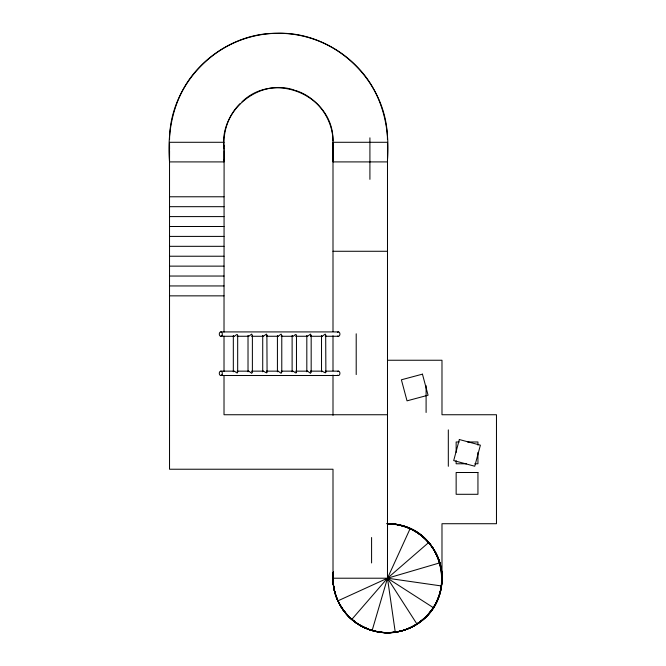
<?xml version="1.0" encoding="UTF-8"?>
<svg xmlns="http://www.w3.org/2000/svg" width="666" height="666" viewBox="0 0 666 666"><rect width="100%" height="100%" fill="white"/><g stroke="black" fill="none" stroke-linecap="round" stroke-linejoin="round"><path stroke-width="1" d="M371.786 630.386C349.309 623.925 332.617 601.656 333.017 578.196L333 469.23L169.53 469.23L169.53 161.905C166.558 127.73 175.266 91.284 200.15 66.55C220.354 45.479 249.317 33.192 278.513 33.308C307.7 33.192 336.663 45.479 356.868 66.55C381.168 90.792 390.309 126.324 387.487 159.882L387.487 578.213L395.246 632.142L395.787 632.067M224.101 150.666L224.017 332.034M372.136 630.494L387.487 578.213L387.52 523.717C447.227 523.351 462.887 608.116 406.984 629.095M169.53 159.882L169.53 160.914L169.572 150.666M224.017 160.914L224.026 159.882M387.487 160.914L387.487 142.291L333 142.291C333.316 119.389 317.515 97.444 295.679 90.534M237.446 336.18L237.679 335.556L237.679 371.861L237.421 371.228M252.089 336.213L252.381 335.556L252.381 371.861L252.089 371.212M251.773 371.145L263.336 371.145C265.309 371.869 267.824 374.625 266.75 371.195M281.418 336.238L281.776 335.556L281.776 371.861L281.418 371.187M296.079 336.247L296.47 335.556L296.47 371.861L296.079 371.17M310.781 336.247L311.172 335.556L311.172 371.861L310.781 371.17M310.564 371.145L322.128 371.145C324.175 372.219 326.873 374.284 325.441 371.162M387.479 144.314L387.487 143.282M224.101 149.251C218.448 111.647 258.333 77.547 294.439 90.143M224.084 146.62C223.01 130.852 228.771 114.685 240.135 103.605M387.487 360.248L441.983 360.248L441.983 414.743L496.47 414.743L496.47 523.717L441.983 523.717L441.983 578.213C443.073 610.922 409.94 638.644 377.93 631.859M169.564 139.619C169.572 82.967 220.121 32.834 276.773 33.308C334.59 30.952 387.454 81.643 387.454 139.527M267.074 371.819L266.883 334.898L266.417 334.091L263.428 336.272L251.773 336.272M325.874 371.819L325.682 334.898L325.208 334.091L322.227 336.272L310.564 336.272M333.216 573.526C332.467 582.192 333.832 591.017 337.163 599.05A56.976 55.736 -38.3 0 0 345.346 612.795L346.312 613.894M333.275 572.868C332.059 584.973 335.073 597.435 341.65 607.667M237.679 371.861C237.496 375.249 234.773 369.796 233.375 371.47M252.381 371.861L251.715 373.326L248.834 371.162L237.071 371.145M281.776 371.861L281.11 373.326L278.18 371.153L266.467 371.145M296.47 371.861C296.287 375.249 293.564 369.796 292.166 371.47M311.172 371.861L310.514 373.326L307.625 371.162L295.862 371.145M429.637 543.623A56.976 55.736 -38.3 0 1 437.778 557.375L439.776 562.862A54.537 54.537 0 0 1 441.425 585.963L440.934 588.844A56.976 55.736 12.4 0 1 435.497 603.871L434.473 605.802M439.668 593.914L437.837 599.059M248.06 371.503L248.634 371.145M262.762 371.503L263.336 371.145M277.456 371.503L278.08 371.145M306.86 371.503L307.426 371.145M321.553 371.503L322.128 371.145M429.379 543.356L428.671 542.524L387.487 578.213L351.806 619.388C372.161 637.803 406.318 636.871 425.557 617.216C455.402 590.642 441.866 535.805 403.188 526.032M333.133 578.205A56.926 55.686 -23.8 0 0 337.862 600.874L387.487 578.213L410.123 528.646A56.968 55.728 -64.9 0 1 428.588 542.599M434.34 606.043L433.333 607.667L387.487 578.213L333 578.213L333.35 572.194A56.935 55.694 1.1 0 0 332.908 578.205M429.379 613.061L428.671 613.894M242.024 101.815C274.267 70.371 333.616 95.621 332.983 140.826M422.76 619.746L422.336 620.096M422.269 620.154L422.127 620.271A56.976 55.736 51.7 0 1 408.316 628.496L403.188 630.386M433.316 607.708A54.537 54.537 0 0 1 416.941 624.084L415.318 625.058M415.085 625.199L413.178 626.265M266.75 336.222L267.083 335.639M406.643 629.22C393.864 634.074 379.254 633.816 366.641 628.546A56.96 55.719 -66.4 0 1 352.955 620.287M416.949 624.05L387.487 578.213L439.776 562.862M325.441 336.255L325.874 335.639M398.118 631.651L396.503 631.951M233.433 336.064C234.582 337.67 237.379 332.201 237.679 335.556M266.467 336.272L278.23 336.255L281.11 334.091L281.776 335.556M292.232 336.064C293.381 337.67 296.17 332.201 296.47 335.556M237.071 336.272L248.834 336.255L251.715 334.091L252.381 335.556M278.03 336.272L277.531 336.064M295.862 336.272L307.625 336.255L310.514 334.091L311.172 335.556M224.017 142.291L169.53 142.291L169.572 149.251M169.53 161.905L224.017 161.905L224.017 145.421M387.487 161.905L333 161.905L333 142.291L333 331.61M169.53 196.778L224.017 196.778M169.53 206.685L224.017 206.685M169.53 216.592L224.017 216.592M169.53 226.498L224.017 226.498M169.53 236.405L224.017 236.405M169.53 246.32L224.017 246.32M333 251.273L387.487 251.273M169.53 256.227L224.017 256.227M169.53 266.134L224.017 266.134M169.53 276.04L224.017 276.04M169.53 285.947L224.017 285.947M169.53 295.854L224.017 295.854M220.804 331.918L338.395 331.918M220.804 336.272L233.933 336.272M281.169 336.272L292.732 336.272M325.266 336.272L338.395 336.272M220.804 371.145L233.933 371.145M281.169 371.145L292.732 371.145M325.266 371.145L338.395 371.145M220.804 375.507L338.395 375.507M387.487 414.743L224.017 414.743L224.017 375.457M459.257 441.983L456.143 441.983L456.143 452.364M467.565 441.983L477.947 441.983L477.947 445.096M466.525 463.777L456.143 463.777L456.143 460.664M474.833 463.777L477.947 463.777L477.947 452.364M402.805 526.057A56.985 55.744 82.7 0 0 387.096 523.709C416.225 522.918 442.84 548.826 441.999 578.213M322.128 336.272L321.595 336.005M307.384 336.272L306.934 336.064M263.336 336.272L262.795 336.005M248.585 336.272L248.135 336.064M387.928 523.717L398.792 524.9L408.366 527.863M387.487 578.213L441.425 585.963M395.246 524.275L396.337 524.442M396.703 524.5L398.118 524.766M377.755 631.826L376.856 631.651A56.976 55.736 -77.6 0 1 361.829 626.215C352.339 621.278 344.497 613.311 339.452 603.895A56.968 55.728 -27 0 1 334.107 588.827M415.085 531.227L413.178 530.153A56.976 55.736 -77.6 0 0 398.126 524.733M415.318 531.36L416.258 531.934M358.724 624.492L369.772 629.736L379.737 632.142A54.537 54.537 0 0 0 402.838 630.494A56.993 55.753 74.3 0 1 379.753 632.026M416.491 532.076L416.949 532.367A54.537 54.537 0 0 1 433.316 548.726L434.34 550.382M358.491 624.342L358.033 624.05M352.855 620.271C344.738 613.636 338.203 603.945 335.206 593.564A54.537 54.537 0 0 1 333.341 572.086M422.336 536.321L423.176 537.029M434.473 550.615L435.547 552.522M334.049 588.844L333.874 587.945M333.841 587.762L333.558 585.963A56.985 55.744 -7.3 0 1 333.383 572.236M441.425 570.454L440.934 567.582A56.968 55.728 -27 0 0 435.572 552.505M332.967 156.294L332.992 158.774M448.318 429.886L448.318 466.3M426.098 385.631L426.098 412.479M371.586 537.512L371.586 562.953M369.913 137.829L369.913 179.345M356.202 333.791L356.202 374.575M333 335.739L333 370.87M333 375.008L333 415.301M321.52 335.639L321.52 371.786M306.818 335.639L306.818 371.786M292.116 335.639L292.116 371.786M277.422 335.639L277.422 371.786M262.72 335.639L262.72 371.786M248.018 335.639L248.018 371.786M233.325 335.639L233.325 371.786M224.017 336.172L224.017 371.32M337.437 371.636A2.181 1.515 -90 0 1 339.469 371.786A2.181 1.515 -90 0 1 339.568 374.7A2.181 1.515 -90 0 1 337.562 375.149M337.437 332.401A2.181 1.515 -90 0 1 339.427 332.5A2.181 1.515 -90 0 1 339.635 335.348A2.181 1.515 -90 0 1 337.695 336.03M387.462 523.676A54.529 54.529 0 0 1 441.941 580.219A54.529 54.529 0 0 1 383.441 632.583A54.529 54.529 0 0 1 333.258 572.194M387.52 523.651A56.876 55.636 -89.1 0 1 410.073 528.762M341.575 607.708A54.537 54.537 0 0 0 357.95 624.084A57.001 55.753 -56.5 0 1 341.758 607.6M387.013 523.684A54.537 54.537 0 0 1 402.805 525.89M439.835 562.837A56.993 55.753 -15.7 0 1 441.308 585.947M433.391 607.708A57.001 55.753 33.5 0 1 416.883 623.942M395.254 632.225A56.985 55.744 82.7 0 1 372.177 630.369M351.748 619.455A56.96 55.719 -48.1 0 1 338.045 600.79M387.063 523.784A56.993 55.753 74.3 0 1 395.229 524.392M441.508 570.446A56.985 55.744 -7.3 0 1 439.643 593.523M416.991 532.309A57.001 55.761 -56.5 0 1 433.225 548.817M428.738 613.952A56.96 55.719 41.9 0 1 410.065 627.647M410.156 627.838A56.926 55.686 66.2 0 1 387.487 632.567M387.487 632.767A56.918 55.678 -86.2 0 1 364.885 627.697M364.826 627.83A56.968 55.728 -64.9 0 1 346.395 613.819M335.14 593.581A56.993 55.753 -15.7 0 1 333.45 572.094M423.235 536.962A56.968 55.728 -48.1 0 1 436.929 555.635M437.121 555.544A56.926 55.686 -23.8 0 1 441.849 578.213M442.049 578.213A56.918 55.678 0.8 0 1 436.938 600.79M437.112 600.874A56.968 55.728 25.1 0 1 423.101 619.305M413.195 626.298A56.968 55.728 63 0 1 398.11 631.593M437.862 599.075A56.96 55.719 23.6 0 1 429.57 612.745M408.358 527.838A56.968 55.728 -66.4 0 1 422.019 536.13M459.34 439.535L453.696 460.589L474.75 466.233L480.394 445.179L459.34 439.535M422.444 374.15L401.39 379.786L407.026 400.84L428.08 395.204L422.444 374.15M477.947 472.502L456.143 472.502L456.143 494.297L477.947 494.297L477.947 472.502M333 160.914L333 159.882L333 160.914M222.044 374.583A2.181 1.515 -90 0 0 220.937 371.153A2.181 1.515 -90 0 0 219.43 374.242A2.181 1.515 -90 0 0 222.044 374.583M222.044 335.348A2.181 1.515 -90 0 0 220.937 331.926A2.181 1.515 -90 0 0 219.43 335.006A2.181 1.515 -90 0 0 222.044 335.348"/></g></svg>
